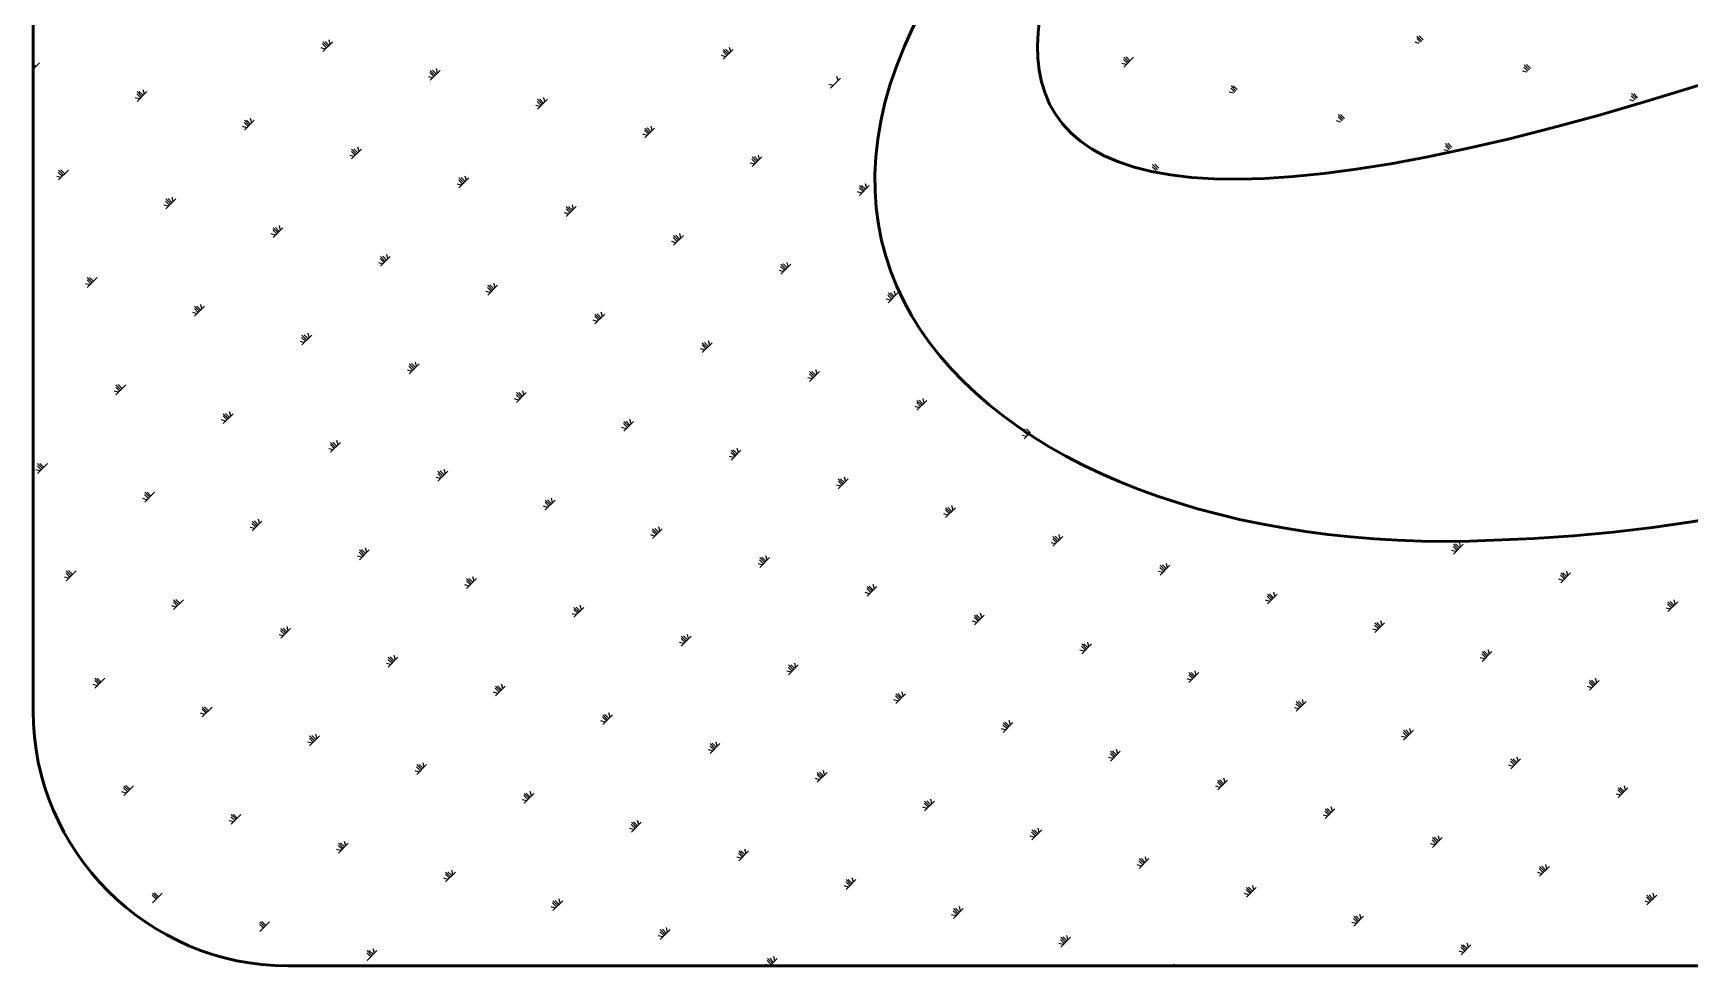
# Model space of a CAD drawing. Extents: x 54907 to 703237, y -798661 to -546661.
# Drawn here: x 482207 to 483617, y -551597 to -550804 of the extents above; entities that cross this region are included whole.
import ezdxf

# ---------------------------------------------------------------- set-up
doc = ezdxf.new("R2010")
doc.units = 0
doc.header["$LTSCALE"] = 1000
doc.header["$MEASUREMENT"] = 0
doc.layers.add('PUB_TITLE', color=4, linetype='Continuous')

msp = doc.modelspace()

# ---------------------------------------------------------------- linework, layer by layer
at = {"layer": 'PUB_TITLE', "color": 4}
for p, q in [((482457, -550816.7), (482453.6, -550813.4)), ((482458, -550815.7), (482453.9, -550811.5)), ((482453.9, -550819.9), (482462.2, -550811.5)), ((482459.1, -550814.6), (482455.7, -550811.3)), ((482460.1, -550813.6), (482459.1, -550809.9)), ((483386.6, -550813), (483383, -550812)), ((483387.7, -550811.9), (483384.4, -550808.6)), ((483388.7, -550810.9), (483384.6, -550806.7)), ((483389.8, -550809.8), (483386.4, -550806.5)), ((482455.9, -550817.8), (482452.3, -550816.8)), ((482796.6, -550824.3), (482793, -550823.3)), ((482797.6, -550823.3), (482794.3, -550819.9)), ((482798.7, -550822.2), (482794.5, -550818.1)), ((482794.5, -550826.4), (482802.9, -550818.1)), ((482799.7, -550821.2), (482796.4, -550817.9)), ((482800.8, -550820.1), (482799.8, -550816.5)), ((483138.3, -550829.8), (483135, -550826.5)), ((483139.4, -550828.8), (483135.2, -550824.6)), ((483135.2, -550833), (483143.5, -550824.6)), ((483140.4, -550827.7), (483137.1, -550824.4)), ((482207.3, -550834.9), (482212.8, -550829.4)), ((482209.7, -550832.5), (482207.3, -550830.2)), ((482208.6, -550833.6), (482207.3, -550832.2)), ((482207.6, -550834.6), (482207.3, -550834.3)), ((482547.2, -550842.2), (482543.6, -550841.3)), ((482548.3, -550841.2), (482544.9, -550837.8)), ((482549.3, -550840.1), (482545.1, -550836)), ((482545.1, -550844.3), (482553.5, -550836)), ((482550.4, -550839.1), (482547, -550835.8)), ((482551.4, -550838.1), (482550.4, -550834.4)), ((482892.1, -550844.6), (482891.1, -550841)), ((483137.3, -550830.9), (483133.6, -550829.9)), ((483477.9, -550837.4), (483474.3, -550836.5)), ((483479, -550836.4), (483475.6, -550833)), ((483480, -550835.3), (483475.8, -550831.2)), ((483481.1, -550834.3), (483477.7, -550831)), ((482298.9, -550859.1), (482295.5, -550855.7)), ((482299.9, -550858), (482295.8, -550853.9)), ((482295.8, -550862.2), (482304.1, -550853.9)), ((482301, -550857), (482297.6, -550853.7)), ((482302, -550856), (482301, -550852.3)), ((482887.9, -550848.8), (482884.2, -550847.8)), ((482885.8, -550850.9), (482894.1, -550842.5)), ((483228.5, -550855.3), (483224.9, -550854.4)), ((483229.6, -550854.3), (483226.2, -550851)), ((483230.6, -550853.2), (483226.5, -550849.1)), ((483231.7, -550852.2), (483228.3, -550848.9)), ((483571.3, -550859.8), (483567.1, -550855.6)), ((483572.3, -550858.8), (483569, -550855.4)), ((482297.8, -550860.1), (482294.2, -550859.2)), ((482638.5, -550866.7), (482634.9, -550865.7)), ((482639.5, -550865.6), (482636.2, -550862.3)), ((482640.6, -550864.6), (482636.4, -550860.4)), ((482636.4, -550868.8), (482644.8, -550860.4)), ((482641.6, -550863.6), (482638.3, -550860.2)), ((482642.7, -550862.5), (482641.7, -550858.9)), ((483569.2, -550861.9), (483565.6, -550860.9)), ((483570.3, -550860.8), (483566.9, -550857.5)), ((482389.1, -550884.6), (482385.5, -550883.6)), ((482390.2, -550883.5), (482386.8, -550880.2)), ((482391.2, -550882.5), (482387, -550878.3)), ((482387, -550886.7), (482395.4, -550878.3)), ((482392.3, -550881.5), (482388.9, -550878.1)), ((482393.3, -550880.4), (482392.3, -550876.8)), ((482734, -550887), (482733, -550883.3)), ((483319.8, -550879.8), (483316.2, -550878.8)), ((483320.9, -550878.8), (483317.5, -550875.4)), ((483321.9, -550877.7), (483317.7, -550873.5)), ((483323, -550876.7), (483319.6, -550873.3)), ((482729.8, -550891.1), (482726.1, -550890.2)), ((482730.8, -550890.1), (482727.5, -550886.8)), ((482731.9, -550889.1), (482727.7, -550884.9)), ((482727.7, -550893.2), (482736, -550884.9)), ((482732.9, -550888), (482729.6, -550884.7)), ((483413.2, -550902.2), (483409, -550898)), ((483414.2, -550901.1), (483410.9, -550897.8)), ((482480.4, -550909.1), (482476.7, -550908.1)), ((482481.4, -550908), (482478.1, -550904.7)), ((482482.5, -550907), (482478.3, -550902.8)), ((482478.3, -550911.1), (482486.7, -550902.8)), ((482483.5, -550905.9), (482480.2, -550902.6)), ((482484.6, -550904.9), (482483.6, -550901.2)), ((482822.1, -550914.6), (482818.8, -550911.2)), ((482823.2, -550913.5), (482819, -550909.3)), ((482819, -550917.7), (482827.3, -550909.3)), ((482824.2, -550912.5), (482820.9, -550909.1)), ((482825.2, -550911.4), (482824.3, -550907.8)), ((483411.1, -550904.3), (483407.5, -550903.3)), ((483412.1, -550903.2), (483408.8, -550899.9)), ((482231, -550927), (482227.4, -550926)), ((482232.1, -550925.9), (482228.7, -550922.6)), ((482233.1, -550924.9), (482228.9, -550920.7)), ((482228.9, -550929), (482237.3, -550920.7)), ((482234.2, -550923.8), (482230.8, -550920.5)), ((482575.9, -550929.3), (482574.9, -550925.7)), ((482821.1, -550915.6), (482817.4, -550914.6)), ((483161.7, -550922.2), (483158.1, -550921.2)), ((483162.8, -550921.1), (483159.4, -550917.8)), ((483163.8, -550920.1), (483159.6, -550915.9)), ((483164.9, -550919), (483161.5, -550915.7)), ((482571.7, -550933.5), (482568, -550932.5)), ((482572.7, -550932.5), (482569.4, -550929.1)), ((482573.8, -550931.4), (482569.6, -550927.2)), ((482569.6, -550935.6), (482577.9, -550927.2)), ((482574.8, -550930.4), (482571.5, -550927)), ((482912.3, -550940.1), (482908.7, -550939.1)), ((482913.4, -550939), (482910, -550935.7)), ((482914.4, -550938), (482910.3, -550933.8)), ((482910.3, -550942.2), (482918.6, -550933.8)), ((482915.5, -550936.9), (482912.1, -550933.6)), ((482916.5, -550935.9), (482915.5, -550932.2)), ((482322.3, -550951.4), (482318.6, -550950.4)), ((482323.3, -550950.4), (482320, -550947)), ((482324.4, -550949.3), (482320.2, -550945.1)), ((482320.2, -550953.5), (482328.6, -550945.1)), ((482325.4, -550948.3), (482322.1, -550944.9)), ((482326.5, -550947.2), (482325.5, -550943.6)), ((482664, -550956.9), (482660.7, -550953.6)), ((482665, -550955.9), (482660.9, -550951.7)), ((482660.9, -550960.1), (482669.2, -550951.7)), ((482666.1, -550954.8), (482662.8, -550951.5)), ((482667.1, -550953.8), (482666.2, -550950.1)), ((482417.8, -550971.7), (482416.8, -550968)), ((482663, -550958), (482659.3, -550957)), ((482413.6, -550975.9), (482409.9, -550974.9)), ((482414.6, -550974.8), (482411.3, -550971.5)), ((482415.7, -550973.8), (482411.5, -550969.6)), ((482411.5, -550978), (482419.8, -550969.6)), ((482416.7, -550972.7), (482413.4, -550969.4)), ((482754.2, -550982.4), (482750.6, -550981.4)), ((482755.3, -550981.4), (482751.9, -550978)), ((482756.3, -550980.3), (482752.2, -550976.2)), ((482752.2, -550984.5), (482760.5, -550976.2)), ((482757.4, -550979.3), (482754, -550976)), ((482758.4, -550978.2), (482757.4, -550974.6)), ((482505.9, -550999.3), (482502.6, -550995.9)), ((482506.9, -550998.2), (482502.8, -550994.1)), ((482502.8, -551002.4), (482511.1, -550994.1)), ((482508, -550997.2), (482504.7, -550993.9)), ((482509, -550996.2), (482508.1, -550992.5)), ((482504.9, -551000.3), (482501.2, -550999.4)), ((482845.5, -551006.9), (482841.9, -551005.9)), ((482846.6, -551005.8), (482843.2, -551002.5)), ((482847.6, -551004.8), (482843.4, -551000.6)), ((482843.4, -551009), (482851.8, -551000.6)), ((482848.7, -551003.8), (482845.3, -551000.4)), ((482849.7, -551002.7), (482848.7, -550999.1)), ((482255.5, -551018.2), (482251.8, -551017.3)), ((482256.5, -551017.2), (482253.2, -551013.9)), ((482257.6, -551016.1), (482253.4, -551012)), ((482253.4, -551020.3), (482261.7, -551012)), ((482258.6, -551015.1), (482255.3, -551011.8)), ((482596.1, -551024.8), (482592.5, -551023.8)), ((482597.2, -551023.7), (482593.8, -551020.4)), ((482598.2, -551022.7), (482594.1, -551018.5)), ((482594.1, -551026.9), (482602.4, -551018.5)), ((482599.3, -551021.7), (482595.9, -551018.3)), ((482600.3, -551020.6), (482599.3, -551017)), ((482938.9, -551029.3), (482934.7, -551025.1)), ((482934.7, -551033.4), (482943.1, -551025.1)), ((482939.9, -551028.2), (482936.6, -551024.9)), ((482941, -551027.2), (482940, -551023.5)), ((482347.8, -551041.6), (482344.5, -551038.3)), ((482348.8, -551040.6), (482344.7, -551036.4)), ((482344.7, -551044.8), (482353, -551036.4)), ((482349.9, -551039.6), (482346.5, -551036.2)), ((482350.9, -551038.5), (482350, -551034.9)), ((482936.8, -551031.3), (482933.1, -551030.4)), ((482937.8, -551030.3), (482934.5, -551027)), ((482346.8, -551042.7), (482343.1, -551041.7)), ((482687.4, -551049.2), (482683.8, -551048.3)), ((482688.5, -551048.2), (482685.1, -551044.9)), ((482689.5, -551047.2), (482685.3, -551043)), ((482685.3, -551051.3), (482693.7, -551043)), ((482690.6, -551046.1), (482687.2, -551042.8)), ((482691.6, -551045.1), (482690.6, -551041.4)), ((482438, -551067.2), (482434.4, -551066.2)), ((482439.1, -551066.1), (482435.7, -551062.8)), ((482440.1, -551065.1), (482435.9, -551060.9)), ((482435.9, -551069.2), (482444.3, -551060.9)), ((482441.2, -551064), (482437.8, -551060.7)), ((482442.2, -551063), (482441.2, -551059.3)), ((482780.8, -551071.6), (482776.6, -551067.4)), ((482776.6, -551075.8), (482785, -551067.4)), ((482781.8, -551070.6), (482778.5, -551067.2)), ((482782.9, -551069.5), (482781.9, -551065.9)), ((482778.7, -551073.7), (482775, -551072.7)), ((482779.7, -551072.7), (482776.4, -551069.3)), ((482529.3, -551091.6), (482525.7, -551090.6)), ((482530.4, -551090.6), (482527, -551087.2)), ((482531.4, -551089.5), (482527.2, -551085.3)), ((482527.2, -551093.7), (482535.6, -551085.3)), ((482532.5, -551088.5), (482529.1, -551085.1)), ((482533.5, -551087.4), (482532.5, -551083.8)), ((482871, -551097.1), (482867.7, -551093.8)), ((482872.1, -551096.1), (482867.9, -551091.9)), ((482867.9, -551100.3), (482876.2, -551091.9)), ((482873.1, -551095), (482869.8, -551091.7)), ((482874.2, -551094), (482873.2, -551090.3)), ((482279.9, -551109.5), (482276.3, -551108.5)), ((482281, -551108.5), (482277.6, -551105.1)), ((482282, -551107.4), (482277.8, -551103.3)), ((482277.8, -551111.6), (482286.2, -551103.3)), ((482283.1, -551106.4), (482279.7, -551103)), ((482622.7, -551114), (482618.5, -551109.8)), ((482618.5, -551118.2), (482626.9, -551109.8)), ((482623.7, -551112.9), (482620.4, -551109.6)), ((482624.8, -551111.9), (482623.8, -551108.2)), ((482870, -551098.2), (482866.3, -551097.2)), ((482620.6, -551116.1), (482616.9, -551115.1)), ((482621.6, -551115), (482618.3, -551111.7)), ((482961.3, -551122.6), (482957.6, -551121.6)), ((482962.3, -551121.6), (482959, -551118.2)), ((482963.3, -551120.5), (482959.2, -551116.4)), ((482959.2, -551124.7), (482967.5, -551116.4)), ((482964.4, -551119.5), (482961.1, -551116.1)), ((482965.4, -551118.4), (482964.5, -551114.8)), ((482371.2, -551134), (482367.6, -551133)), ((482372.3, -551132.9), (482368.9, -551129.6)), ((482373.3, -551131.9), (482369.1, -551127.7)), ((482369.1, -551136.1), (482377.5, -551127.7)), ((482374.3, -551130.8), (482371, -551127.5)), ((482375.4, -551129.8), (482374.4, -551126.1)), ((482712.9, -551139.5), (482709.6, -551136.1)), ((482714, -551138.4), (482709.8, -551134.3)), ((482709.8, -551142.6), (482718.1, -551134.3)), ((482715, -551137.4), (482711.7, -551134.1)), ((482716.1, -551136.4), (482715.1, -551132.7)), ((482464.6, -551156.3), (482460.4, -551152.2)), ((482460.4, -551160.5), (482468.8, -551152.2)), ((482465.6, -551155.3), (482462.3, -551152)), ((482466.7, -551154.3), (482465.7, -551150.6)), ((482711.9, -551140.5), (482708.2, -551139.5)), ((483052.5, -551147.1), (483048.9, -551146.1)), ((483053.6, -551146), (483050.2, -551142.7)), ((483054.6, -551145), (483050.5, -551140.8)), ((483050.5, -551149.2), (483054.5, -551145.1)), ((483055.7, -551143.9), (483052.3, -551140.6)), ((482462.5, -551158.4), (482458.8, -551157.5)), ((482463.5, -551157.4), (482460.2, -551154)), ((482803.2, -551165), (482799.5, -551164)), ((482804.2, -551163.9), (482800.9, -551160.6)), ((482805.2, -551162.9), (482801.1, -551158.7)), ((482801.1, -551167.1), (482809.4, -551158.7)), ((482806.3, -551161.9), (482802.9, -551158.5)), ((482807.3, -551160.8), (482806.4, -551157.2)), ((482213.1, -551176.3), (482209.5, -551175.4)), ((482214.2, -551175.3), (482210.8, -551172)), ((482215.2, -551174.2), (482211, -551170.1)), ((482211, -551178.4), (482219.4, -551170.1)), ((482216.2, -551173.2), (482212.9, -551169.9)), ((482554.8, -551181.8), (482551.5, -551178.5)), ((482555.9, -551180.8), (482551.7, -551176.6)), ((482551.7, -551185), (482560, -551176.6)), ((482556.9, -551179.8), (482553.6, -551176.4)), ((482558, -551178.7), (482557, -551175.1)), ((482307.5, -551197.7), (482304.2, -551194.3)), ((482553.8, -551182.9), (482550.1, -551181.9)), ((482894.4, -551189.4), (482890.8, -551188.5)), ((482895.5, -551188.4), (482892.1, -551185.1)), ((482896.5, -551187.4), (482892.3, -551183.2)), ((482892.3, -551191.5), (482900.7, -551183.2)), ((482897.6, -551186.3), (482894.2, -551183)), ((482898.6, -551185.3), (482897.6, -551181.6)), ((482304.4, -551200.8), (482300.7, -551199.8)), ((482305.4, -551199.8), (482302.1, -551196.4)), ((482306.5, -551198.7), (482302.3, -551194.5)), ((482302.3, -551202.9), (482310.7, -551194.5)), ((482645.1, -551207.3), (482641.4, -551206.4)), ((482646.1, -551206.3), (482642.8, -551203)), ((482647.1, -551205.3), (482643, -551201.1)), ((482643, -551209.4), (482651.3, -551201.1)), ((482648.2, -551204.2), (482644.8, -551200.9)), ((482649.2, -551203.2), (482648.3, -551199.5)), ((482987.8, -551211.8), (482983.6, -551207.6)), ((482983.6, -551216), (482992, -551207.6)), ((482988.9, -551210.8), (482985.5, -551207.4)), ((482989.9, -551209.7), (482988.9, -551206.1)), ((482396.7, -551224.2), (482393.4, -551220.9)), ((482397.8, -551223.2), (482393.6, -551219)), ((482393.6, -551227.3), (482401.9, -551219)), ((482398.8, -551222.1), (482395.5, -551218.8)), ((482399.9, -551221.1), (482398.9, -551217.4)), ((482985.7, -551213.9), (482982.1, -551212.9)), ((482986.8, -551212.9), (482983.4, -551209.5)), ((482395.7, -551225.3), (482392, -551224.3)), ((482736.3, -551231.8), (482732.7, -551230.8)), ((482737.4, -551230.8), (482734, -551227.4)), ((482738.4, -551229.7), (482734.2, -551225.5)), ((482734.2, -551233.9), (482742.6, -551225.5)), ((482739.5, -551228.7), (482736.1, -551225.3)), ((482740.5, -551227.6), (482739.5, -551224)), ((483078, -551237.3), (483074.7, -551234)), ((483079.1, -551236.3), (483074.9, -551232.1)), ((483074.9, -551240.4), (483083.3, -551232.1)), ((483080.1, -551235.2), (483076.8, -551231.9)), ((483081.2, -551234.2), (483080.2, -551230.5)), ((482487, -551249.7), (482483.3, -551248.7)), ((482488, -551248.7), (482484.7, -551245.3)), ((482489, -551247.6), (482484.9, -551243.4)), ((482484.9, -551251.8), (482493.2, -551243.4)), ((482490.1, -551246.6), (482486.7, -551243.2)), ((482491.1, -551245.5), (482490.2, -551241.9)), ((482829.7, -551254.2), (482825.5, -551250)), ((482825.5, -551258.4), (482833.9, -551250)), ((482830.7, -551253.1), (482827.4, -551249.8)), ((482831.8, -551252.1), (482830.8, -551248.4)), ((483077, -551238.4), (483073.3, -551237.4)), ((483417.7, -551244.9), (483414, -551243.9)), ((483418.7, -551243.9), (483415.4, -551240.5)), ((483419.7, -551242.8), (483415.6, -551238.6)), ((483415.6, -551247), (483423.9, -551238.6)), ((483420.8, -551241.8), (483417.5, -551238.4)), ((483421.8, -551240.7), (483420.9, -551237.1)), ((482238.6, -551266.6), (482235.3, -551263.2)), ((482239.7, -551265.5), (482235.5, -551261.4)), ((482235.5, -551269.7), (482243.8, -551261.4)), ((482240.7, -551264.5), (482237.4, -551261.1)), ((482827.6, -551256.3), (482824, -551255.3)), ((482828.7, -551255.2), (482825.3, -551251.9)), ((483168.3, -551262.8), (483164.6, -551261.8)), ((483169.3, -551261.8), (483166, -551258.4)), ((483170.4, -551260.7), (483166.2, -551256.6)), ((483166.2, -551264.9), (483174.5, -551256.6)), ((483171.4, -551259.7), (483168.1, -551256.3)), ((483172.5, -551258.6), (483171.5, -551255)), ((483511, -551267.3), (483506.9, -551263.1)), ((483506.9, -551271.5), (483515.2, -551263.1)), ((483512.1, -551266.2), (483508.7, -551262.9)), ((483513.1, -551265.2), (483512.1, -551261.5)), ((482237.6, -551267.6), (482233.9, -551266.6)), ((482578.2, -551274.2), (482574.6, -551273.2)), ((482579.3, -551273.1), (482575.9, -551269.8)), ((482580.3, -551272.1), (482576.1, -551267.9)), ((482576.1, -551276.3), (482584.5, -551267.9)), ((482581.4, -551271), (482578, -551267.7)), ((482582.4, -551270), (482581.4, -551266.3)), ((482919.9, -551279.7), (482916.6, -551276.3)), ((482921, -551278.6), (482916.8, -551274.5)), ((482916.8, -551282.8), (482925.2, -551274.5)), ((482922, -551277.6), (482918.7, -551274.3)), ((482923.1, -551276.5), (482922.1, -551272.9)), ((483508.9, -551269.4), (483505.3, -551268.4)), ((483510, -551268.3), (483506.6, -551265)), ((482328.9, -551292.1), (482325.2, -551291.1)), ((482329.9, -551291), (482326.6, -551287.7)), ((482330.9, -551290), (482326.8, -551285.8)), ((482326.8, -551294.2), (482335.1, -551285.8)), ((482332, -551288.9), (482328.6, -551285.6)), ((482671.6, -551296.5), (482667.4, -551292.4)), ((482667.4, -551300.7), (482675.8, -551292.4)), ((482672.6, -551295.5), (482669.3, -551292.2)), ((482673.7, -551294.5), (482672.7, -551290.8)), ((482918.9, -551280.7), (482915.2, -551279.7)), ((483259.6, -551287.3), (483255.9, -551286.3)), ((483260.6, -551286.2), (483257.3, -551282.9)), ((483261.6, -551285.2), (483257.5, -551281)), ((483257.5, -551289.4), (483265.8, -551281)), ((483262.7, -551284.1), (483259.3, -551280.8)), ((483263.7, -551283.1), (483262.8, -551279.5)), ((483600.2, -551293.8), (483596.6, -551292.9)), ((483601.3, -551292.8), (483597.9, -551289.4)), ((483602.3, -551291.7), (483598.1, -551287.6)), ((483598.1, -551295.9), (483606.5, -551287.6)), ((483603.4, -551290.7), (483600, -551287.4)), ((483604.4, -551289.7), (483603.4, -551286)), ((482669.5, -551298.6), (482665.9, -551297.7)), ((482670.6, -551297.6), (482667.2, -551294.2)), ((483010.2, -551305.2), (483006.5, -551304.2)), ((483011.2, -551304.1), (483007.9, -551300.8)), ((483012.3, -551303.1), (483008.1, -551298.9)), ((483008.1, -551307.3), (483016.4, -551298.9)), ((483013.3, -551302.1), (483010, -551298.7)), ((483014.4, -551301), (483013.4, -551297.4)), ((483352.9, -551309.6), (483348.7, -551305.5)), ((483348.7, -551313.8), (483357.1, -551305.5)), ((483354, -551308.6), (483350.6, -551305.3)), ((483355, -551307.6), (483354, -551303.9)), ((482420.1, -551316.5), (482416.5, -551315.6)), ((482421.2, -551315.5), (482417.8, -551312.1)), ((482422.2, -551314.4), (482418, -551310.3)), ((482418, -551318.6), (482426.4, -551310.3)), ((482423.3, -551313.4), (482419.9, -551310.1)), ((482424.3, -551312.4), (482423.3, -551308.7)), ((482761.8, -551322), (482758.5, -551318.7)), ((482762.9, -551321), (482758.7, -551316.8)), ((482758.7, -551325.2), (482767.1, -551316.8)), ((482763.9, -551320), (482760.6, -551316.6)), ((482765, -551318.9), (482764, -551315.3)), ((483350.8, -551311.7), (483347.2, -551310.8)), ((483351.9, -551310.7), (483348.5, -551307.4)), ((482513.5, -551338.9), (482509.3, -551334.7)), ((482509.3, -551343.1), (482517.7, -551334.7)), ((482514.5, -551337.9), (482511.2, -551334.5)), ((482515.6, -551336.8), (482514.6, -551333.2)), ((482760.8, -551323.1), (482757.1, -551322.1)), ((483101.5, -551329.6), (483097.8, -551328.7)), ((483102.5, -551328.6), (483099.2, -551325.3)), ((483103.5, -551327.6), (483099.4, -551323.4)), ((483099.4, -551331.7), (483107.7, -551323.4)), ((483104.6, -551326.5), (483101.2, -551323.2)), ((483105.6, -551325.5), (483104.7, -551321.8)), ((483442.1, -551336.2), (483438.5, -551335.2)), ((483443.2, -551335.2), (483439.8, -551331.8)), ((483444.2, -551334.1), (483440, -551329.9)), ((483440, -551338.3), (483448.4, -551329.9)), ((483445.2, -551333.1), (483441.9, -551329.7)), ((483446.3, -551332), (483445.3, -551328.4)), ((482511.4, -551341), (482507.8, -551340)), ((482512.5, -551339.9), (482509.1, -551336.6)), ((482852.1, -551347.5), (482848.4, -551346.6)), ((482853.1, -551346.5), (482849.8, -551343.2)), ((482854.2, -551345.5), (482850, -551341.3)), ((482850, -551349.6), (482858.3, -551341.3)), ((482855.2, -551344.4), (482851.9, -551341.1)), ((482856.3, -551343.4), (482855.3, -551339.7)), ((483194.8, -551352), (483190.6, -551347.8)), ((483190.6, -551356.2), (483199, -551347.8)), ((483195.9, -551351), (483192.5, -551347.6)), ((483196.9, -551349.9), (483195.9, -551346.3)), ((482262, -551358.9), (482258.4, -551357.9)), ((482263.1, -551357.9), (482259.7, -551354.5)), ((482264.1, -551356.8), (482259.9, -551352.6)), ((482259.9, -551361), (482268.3, -551352.6)), ((482265.2, -551355.8), (482261.8, -551352.4)), ((482603.7, -551364.4), (482600.4, -551361.1)), ((482604.8, -551363.4), (482600.6, -551359.2)), ((482600.6, -551367.5), (482609, -551359.2)), ((482605.8, -551362.3), (482602.5, -551359)), ((482606.9, -551361.3), (482605.9, -551357.6)), ((483192.7, -551354.1), (483189.1, -551353.1)), ((483193.8, -551353.1), (483190.4, -551349.7)), ((483533.4, -551360.7), (483529.7, -551359.7)), ((483534.4, -551359.6), (483531.1, -551356.3)), ((483535.5, -551358.6), (483531.3, -551354.4)), ((483531.3, -551362.7), (483539.7, -551354.4)), ((483536.5, -551357.5), (483533.2, -551354.2)), ((483537.6, -551356.5), (483536.6, -551352.8)), ((482355.4, -551381.3), (482351.2, -551377.1)), ((482351.2, -551385.4), (482359.6, -551377.1)), ((482356.4, -551380.2), (482353.1, -551376.9)), ((482602.7, -551365.5), (482599, -551364.5)), ((482943.4, -551372), (482939.7, -551371)), ((482944.4, -551371), (482941.1, -551367.6)), ((482945.4, -551369.9), (482941.3, -551365.7)), ((482941.3, -551374.1), (482949.6, -551365.7)), ((482946.5, -551368.9), (482943.1, -551365.5)), ((482947.5, -551367.8), (482946.6, -551364.2)), ((483284, -551378.6), (483280.4, -551377.6)), ((483285.1, -551377.5), (483281.7, -551374.2)), ((483286.1, -551376.5), (483281.9, -551372.3)), ((483281.9, -551380.6), (483290.3, -551372.3)), ((483287.1, -551375.4), (483283.8, -551372.1)), ((483288.2, -551374.4), (483287.2, -551370.7)), ((482353.3, -551383.4), (482349.7, -551382.4)), ((482354.4, -551382.3), (482351, -551379)), ((482694, -551389.9), (482690.3, -551388.9)), ((482695, -551388.9), (482691.7, -551385.5)), ((482696.1, -551387.8), (482691.9, -551383.6)), ((482691.9, -551392), (482700.2, -551383.6)), ((482697.1, -551386.8), (482693.8, -551383.4)), ((482698.1, -551385.7), (482697.2, -551382.1)), ((483036.7, -551394.4), (483032.5, -551390.2)), ((483032.5, -551398.6), (483040.9, -551390.2)), ((483037.8, -551393.3), (483034.4, -551390)), ((483038.8, -551392.3), (483037.8, -551388.6)), ((482445.6, -551406.8), (482442.3, -551403.4)), ((482446.7, -551405.7), (482442.5, -551401.5)), ((482442.5, -551409.9), (482450.9, -551401.5)), ((482447.7, -551404.7), (482444.4, -551401.3)), ((482448.8, -551403.6), (482447.8, -551400)), ((483034.6, -551396.5), (483031, -551395.5)), ((483035.7, -551395.4), (483032.3, -551392.1)), ((483375.3, -551403), (483371.6, -551402)), ((483376.3, -551402), (483373, -551398.6)), ((483377.4, -551400.9), (483373.2, -551396.8)), ((483373.2, -551405.1), (483381.6, -551396.8)), ((483378.4, -551399.9), (483375.1, -551396.5)), ((483379.5, -551398.8), (483378.5, -551395.2)), ((482444.6, -551407.8), (482440.9, -551406.8)), ((482785.3, -551414.4), (482781.6, -551413.4)), ((482786.3, -551413.3), (482783, -551410)), ((482787.3, -551412.3), (482783.2, -551408.1)), ((482783.2, -551416.5), (482791.5, -551408.1)), ((482788.4, -551411.2), (482785, -551407.9)), ((482789.4, -551410.2), (482788.5, -551406.5)), ((483125.9, -551420.9), (483122.3, -551419.9)), ((483127, -551419.9), (483123.6, -551416.5)), ((483128, -551418.8), (483123.8, -551414.7)), ((483123.8, -551423), (483132.2, -551414.7)), ((483129, -551417.8), (483125.7, -551414.4)), ((483130.1, -551416.7), (483129.1, -551413.1)), ((483470.8, -551423.3), (483469.8, -551419.6)), ((482535.9, -551432.3), (482532.2, -551431.3)), ((482536.9, -551431.2), (482533.6, -551427.9)), ((482538, -551430.2), (482533.8, -551426)), ((482533.8, -551434.4), (482542.1, -551426)), ((482539, -551429.1), (482535.7, -551425.8)), ((482540, -551428.1), (482539.1, -551424.4)), ((482878.6, -551436.7), (482874.4, -551432.6)), ((482874.4, -551440.9), (482882.8, -551432.6)), ((482879.7, -551435.7), (482876.3, -551432.4)), ((482880.7, -551434.6), (482879.7, -551431)), ((483466.6, -551427.5), (483462.9, -551426.5)), ((483467.6, -551426.4), (483464.3, -551423.1)), ((483468.7, -551425.4), (483464.5, -551421.2)), ((483464.5, -551429.6), (483472.8, -551421.2)), ((483469.7, -551424.3), (483466.4, -551421)), ((482287.5, -551449.1), (482284.2, -551445.8)), ((482288.6, -551448.1), (482284.4, -551443.9)), ((482284.4, -551452.3), (482292.8, -551443.9)), ((482289.6, -551447), (482286.3, -551443.7)), ((482876.5, -551438.8), (482872.9, -551437.8)), ((482877.6, -551437.8), (482874.2, -551434.4)), ((483217.2, -551445.4), (483213.5, -551444.4)), ((483218.2, -551444.3), (483214.9, -551441)), ((483219.3, -551443.3), (483215.1, -551439.1)), ((483215.1, -551447.5), (483223.5, -551439.1)), ((483220.3, -551442.2), (483217, -551438.9)), ((483221.4, -551441.2), (483220.4, -551437.6)), ((483558.9, -551450.9), (483555.6, -551447.5)), ((483559.9, -551449.8), (483555.8, -551445.7)), ((483555.8, -551454), (483564.1, -551445.7)), ((483561, -551448.8), (483557.6, -551445.5)), ((483562, -551447.8), (483561.1, -551444.1)), ((482286.5, -551450.2), (482282.8, -551449.2)), ((482627.2, -551456.7), (482623.5, -551455.8)), ((482628.2, -551455.7), (482624.9, -551452.3)), ((482629.2, -551454.6), (482625.1, -551450.5)), ((482625.1, -551458.8), (482633.4, -551450.5)), ((482630.3, -551453.6), (482626.9, -551450.3)), ((482631.3, -551452.6), (482630.3, -551448.9)), ((482968.9, -551462.2), (482965.5, -551458.9)), ((482969.9, -551461.2), (482965.7, -551457)), ((482965.7, -551465.4), (482974.1, -551457)), ((482970.9, -551460.2), (482967.6, -551456.8)), ((482972, -551459.1), (482971, -551455.5)), ((483312.7, -551465.7), (483311.7, -551462)), ((483557.9, -551451.9), (483554.2, -551451)), ((482377.8, -551474.6), (482374.1, -551473.7)), ((482378.8, -551473.6), (482375.5, -551470.3)), ((482379.9, -551472.5), (482375.7, -551468.4)), ((482375.7, -551476.7), (482384, -551468.4)), ((482380.9, -551471.5), (482377.6, -551468.2)), ((482720.5, -551479.1), (482716.3, -551474.9)), ((482716.3, -551483.3), (482724.7, -551474.9)), ((482721.6, -551478.1), (482718.2, -551474.7)), ((482722.6, -551477), (482721.6, -551473.4)), ((482967.8, -551463.3), (482964.2, -551462.3)), ((483308.5, -551469.8), (483304.8, -551468.9)), ((483309.5, -551468.8), (483306.2, -551465.5)), ((483310.6, -551467.7), (483306.4, -551463.6)), ((483306.4, -551471.9), (483314.7, -551463.6)), ((483311.6, -551466.7), (483308.3, -551463.4)), ((482718.4, -551481.2), (482714.8, -551480.2)), ((482719.5, -551480.1), (482716.1, -551476.8)), ((483059.1, -551487.7), (483055.4, -551486.8)), ((483060.1, -551486.7), (483056.8, -551483.4)), ((483061.2, -551485.7), (483057, -551481.5)), ((483057, -551489.8), (483065.4, -551481.5)), ((483062.2, -551484.6), (483058.9, -551481.3)), ((483063.3, -551483.6), (483062.3, -551479.9)), ((483400.8, -551493.3), (483397.5, -551489.9)), ((483401.8, -551492.2), (483397.7, -551488)), ((483397.7, -551496.4), (483406, -551488)), ((483402.9, -551491.2), (483399.5, -551487.8)), ((483403.9, -551490.1), (483403, -551486.5)), ((482469, -551499.1), (482465.4, -551498.1)), ((482470.1, -551498), (482466.8, -551494.7)), ((482471.1, -551497), (482467, -551492.8)), ((482467, -551501.2), (482475.3, -551492.8)), ((482472.2, -551496), (482468.8, -551492.6)), ((482473.2, -551494.9), (482472.2, -551491.3)), ((482810.8, -551504.6), (482807.4, -551501.3)), ((482811.8, -551503.6), (482807.6, -551499.4)), ((482807.6, -551507.7), (482816, -551499.4)), ((482812.8, -551502.5), (482809.5, -551499.2)), ((482813.9, -551501.5), (482812.9, -551497.8)), ((483154.5, -551508), (483153.6, -551504.4)), ((483399.8, -551494.3), (483396.1, -551493.3)), ((482562.4, -551521.5), (482558.2, -551517.3)), ((482558.2, -551525.6), (482566.6, -551517.3)), ((482563.5, -551520.4), (482560.1, -551517.1)), ((482564.5, -551519.4), (482563.5, -551515.7)), ((482809.7, -551505.6), (482806.1, -551504.7)), ((483150.4, -551512.2), (483146.7, -551511.2)), ((483151.4, -551511.2), (483148.1, -551507.8)), ((483152.5, -551510.1), (483148.3, -551505.9)), ((483148.3, -551514.3), (483156.6, -551505.9)), ((483153.5, -551509.1), (483150.2, -551505.7)), ((483491, -551518.8), (483487.4, -551517.8)), ((483492.1, -551517.7), (483488.7, -551514.4)), ((483493.1, -551516.7), (483488.9, -551512.5)), ((483488.9, -551520.8), (483497.3, -551512.5)), ((483494.2, -551515.6), (483490.8, -551512.3)), ((483495.2, -551514.6), (483494.2, -551510.9)), ((482560.3, -551523.6), (482556.7, -551522.6)), ((482561.4, -551522.5), (482558, -551519.2)), ((482901, -551530.1), (482897.3, -551529.1)), ((482902, -551529.1), (482898.7, -551525.7)), ((482903.1, -551528), (482898.9, -551523.8)), ((482898.9, -551532.2), (482907.3, -551523.8)), ((482904.1, -551527), (482900.8, -551523.6)), ((482905.2, -551525.9), (482904.2, -551522.3)), ((483242.7, -551535.6), (483239.4, -551532.3)), ((483243.7, -551534.6), (483239.6, -551530.4)), ((483239.6, -551538.7), (483247.9, -551530.4)), ((483244.8, -551533.5), (483241.4, -551530.2)), ((483245.8, -551532.5), (483244.9, -551528.8)), ((482312, -551540.4), (482308.7, -551537.1)), ((482313, -551539.4), (482308.9, -551535.2)), ((482308.9, -551543.5), (482317.2, -551535.2)), ((482314.1, -551538.3), (482310.7, -551535)), ((482652.7, -551547), (482649.3, -551543.6)), ((482653.7, -551545.9), (482649.5, -551541.7)), ((482649.5, -551550.1), (482657.9, -551541.7)), ((482654.7, -551544.9), (482651.4, -551541.5)), ((482655.8, -551543.8), (482654.8, -551540.2)), ((482996.4, -551550.4), (482995.5, -551546.7)), ((483241.7, -551536.7), (483238, -551535.7)), ((483582.3, -551543.2), (483578.7, -551542.2)), ((483583.4, -551542.2), (483580, -551538.8)), ((483584.4, -551541.1), (483580.2, -551536.9)), ((483580.2, -551545.3), (483588.6, -551536.9)), ((483585.4, -551540.1), (483582.1, -551536.7)), ((483586.5, -551539), (483585.5, -551535.4)), ((482404.3, -551563.8), (482400.1, -551559.7)), ((482400.1, -551568), (482408.5, -551559.7)), ((482405.4, -551562.8), (482402, -551559.4)), ((482651.6, -551548), (482648, -551547)), ((482992.3, -551554.6), (482988.6, -551553.6)), ((482993.3, -551553.5), (482990, -551550.2)), ((482994.4, -551552.5), (482990.2, -551548.3)), ((482990.2, -551556.7), (482998.5, -551548.3)), ((482995.4, -551551.4), (482992.1, -551548.1)), ((483332.9, -551561.1), (483329.3, -551560.1)), ((483334, -551560.1), (483330.6, -551556.7)), ((483335, -551559), (483330.8, -551554.9)), ((483330.8, -551563.2), (483339.2, -551554.9)), ((483336.1, -551558), (483332.7, -551554.6)), ((483337.1, -551556.9), (483336.1, -551553.3)), ((482403.3, -551564.9), (482399.9, -551561.5)), ((482742.9, -551572.5), (482739.2, -551571.5)), ((482743.9, -551571.4), (482740.6, -551568.1)), ((482745, -551570.4), (482740.8, -551566.2)), ((482740.8, -551574.6), (482749.2, -551566.2)), ((482746, -551569.3), (482742.7, -551566)), ((482747.1, -551568.3), (482746.1, -551564.6)), ((483084.6, -551578), (483081.3, -551574.6)), ((483085.6, -551576.9), (483081.5, -551572.8)), ((483081.5, -551581.1), (483089.8, -551572.8)), ((483086.7, -551575.9), (483083.3, -551572.5)), ((483087.7, -551574.8), (483086.7, -551571.2)), ((482494.6, -551589.3), (482491.2, -551586)), ((482495.6, -551588.3), (482491.4, -551584.1)), ((482491.4, -551592.5), (482499.8, -551584.1)), ((482496.6, -551587.2), (482493.3, -551583.9)), ((482497.7, -551586.2), (482496.7, -551582.5)), ((482838.3, -551592.8), (482837.4, -551589.1)), ((483083.6, -551579), (483079.9, -551578)), ((483424.2, -551585.6), (483420.6, -551584.6)), ((483425.3, -551584.5), (483421.9, -551581.2)), ((483426.3, -551583.5), (483422.1, -551579.3)), ((483422.1, -551587.7), (483430.5, -551579.3)), ((483427.3, -551582.4), (483424, -551579.1)), ((483428.4, -551581.4), (483427.4, -551577.7)), ((482834.2, -551596.9), (482830.5, -551595.9)), ((482835.2, -551595.9), (482831.9, -551592.5)), ((482836.3, -551594.8), (482832.1, -551590.7)), ((482837.3, -551593.8), (482834, -551590.5)), ((482834, -551597.1), (482840.4, -551590.7)), ((483174.7, -551597.1), (483174.6, -551597)), ((483178.4, -551597.1), (483178, -551595.7))]:
    msp.add_line(p, q, dxfattribs=at)
at = {"layer": 'PUB_TITLE', "color": 4, "lineweight": 53}
for points, knots in [([(483205.3, -550527.3), (483205.3, -550527.3), (482669.1, -551162.6), (483669.6, -550834.1), (484414.3, -550596.9), (485076.3, -550027.7), (485108.4, -549862.5), (485108.4, -549862.5), (485020.7, -550204.9), (484814, -550485.3), (484792.1, -550555), (484177.7, -551217.1), (483450, -551235.2), (483007, -551256.5), (482653.8, -550940.8), (483205.3, -550527.3)], [0, 0, 0, 0, 1, 1, 1, 2, 2, 2, 3, 3, 3, 4, 4, 4, 5, 5, 5, 5]), ([(484988.8, -550185), (484988.8, -550779), (484988.8, -551380.3), (484988.8, -551380.3), (484988.8, -551499.5), (484891.3, -551597.1), (484772.1, -551597.1), (484772.1, -551597.1), (482424.1, -551597.1), (482424.1, -551597.1), (482304.8, -551597.1), (482207.3, -551499.5), (482207.3, -551380.3), (482207.3, -551380.3), (482207.3, -550836.6), (482207.3, -550272.4)], [2.493971, 2.493971, 2.493971, 2.493971, 3, 3, 3, 4, 4, 4, 5, 5, 5, 6, 6, 6, 6.481204, 6.481204, 6.481204, 6.481204])]:
    msp.add_open_spline(points, degree=3, knots=knots, dxfattribs=at)

doc.saveas('drawing.dxf')
